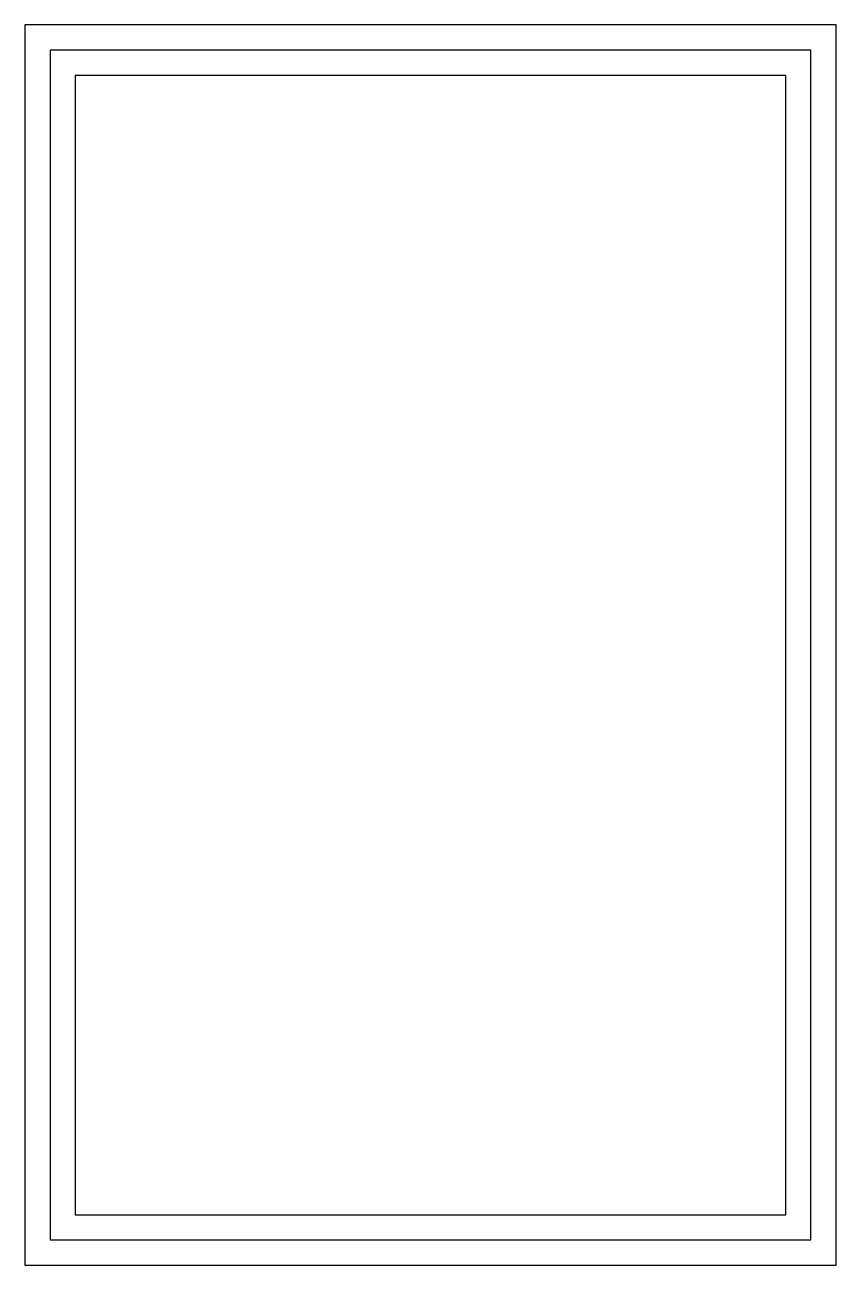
# Model space of a CAD drawing. Header units: inches. Extents: x 6 to 14, y 6 to 18.3.
import ezdxf

# ---------------------------------------------------------------- set-up
doc = ezdxf.new("R2010")
doc.units = ezdxf.units.IN
doc.header["$LTSCALE"] = 100
doc.header["$MEASUREMENT"] = 0
for name, color, linetype, true_color in [('Center', 4, 'Continuous', 0x00ffff), ('Inside', 192, 'Continuous', 0x7d26cd), ('Outside', 12, 'Continuous', 0xc80000)]:
    doc.layers.add(name, color=color, linetype=linetype, true_color=true_color)

msp = doc.modelspace()

# ---------------------------------------------------------------- linework, layer by layer
at = {"layer": 'Center'}
msp.add_lwpolyline([(6.25, 6.25), (13.785, 6.25), (13.785, 18.029), (6.25, 18.029)], close=True, dxfattribs=at)
at = {"layer": 'Inside'}
msp.add_lwpolyline([(6, 6), (14.035, 6), (14.035, 18.279), (6, 18.279)], close=True, dxfattribs=at)
at = {"layer": 'Outside'}
msp.add_lwpolyline([(6.5, 6.5), (13.535, 6.5), (13.535, 17.779), (6.5, 17.779)], close=True, dxfattribs=at)

doc.saveas('drawing.dxf')
